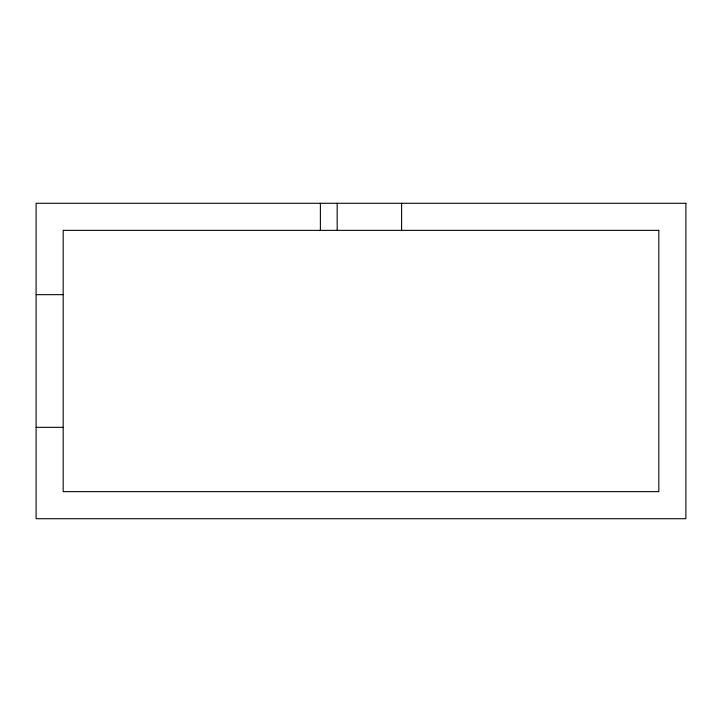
<?xml version="1.0" encoding="UTF-8"?>
<svg xmlns="http://www.w3.org/2000/svg" width="722" height="722" viewBox="0 0 722 722"><rect width="100%" height="100%" fill="white"/><g stroke="black" fill="none" stroke-linecap="round" stroke-linejoin="round"><path stroke-width="1.08" d="M36.1 294.666L63.175 294.666M36.1 427.334L63.175 427.334M401.613 203.288L401.613 230.363M337.174 203.288L337.174 230.363M320.387 203.288L320.387 230.363M685.9 203.288L36.1 203.288L36.1 518.712L685.9 518.712L685.9 203.288M658.825 230.363L63.175 230.363L63.175 491.637L658.825 491.637L658.825 230.363"/></g></svg>
